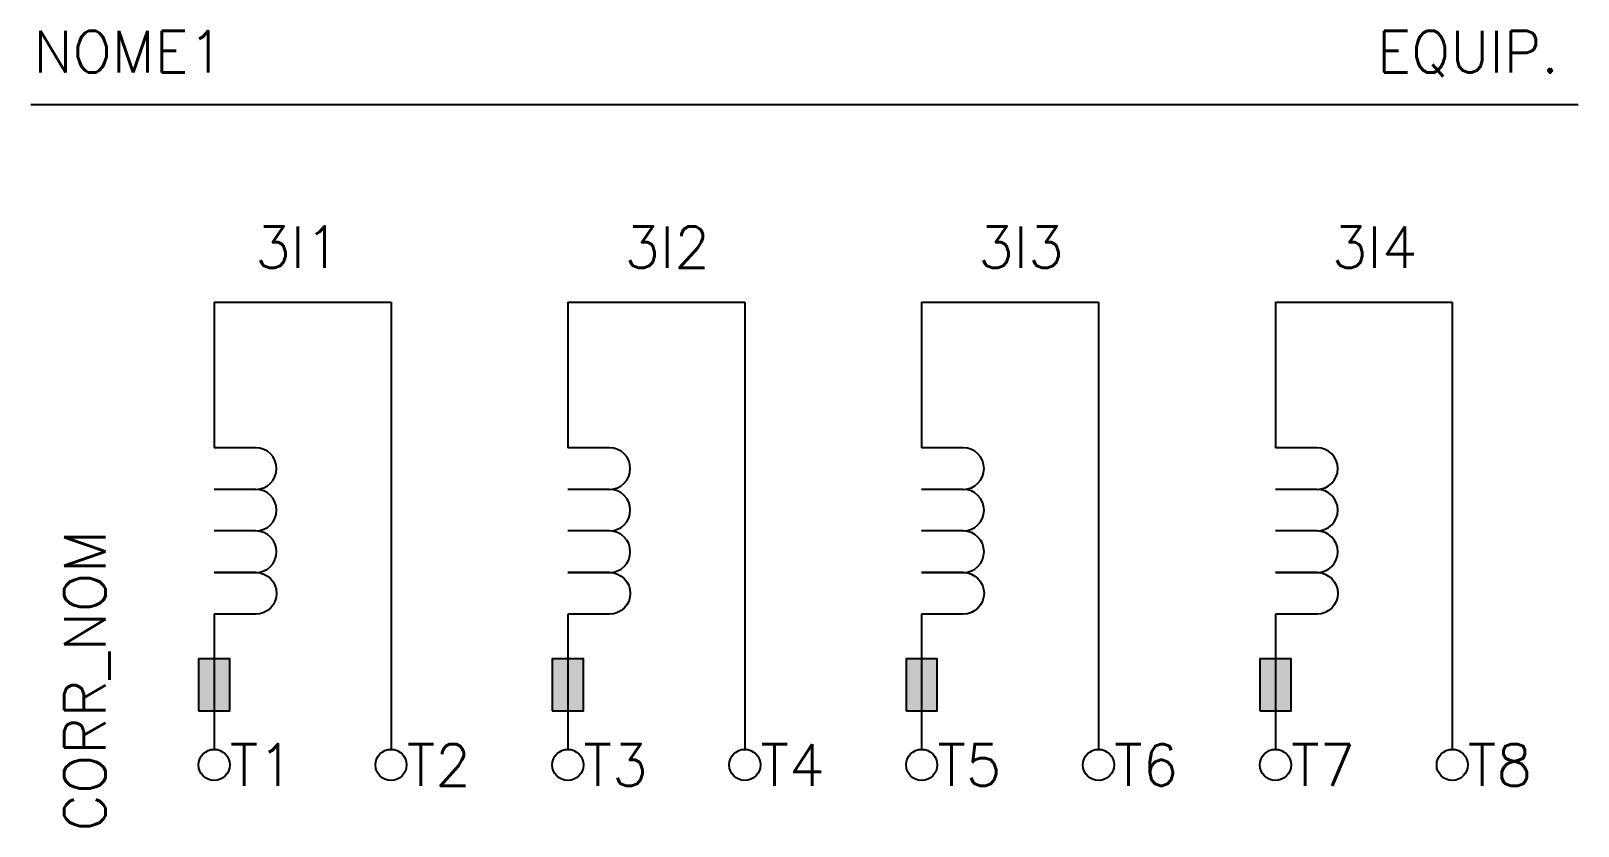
# Model space of a CAD drawing. Extents: x 390.1 to 464.5, y 195.4 to 233.7.
import ezdxf
from ezdxf.enums import TextEntityAlignment as Align

# ---------------------------------------------------------------- set-up
doc = ezdxf.new("R2010")
doc.units = 0
doc.header["$MEASUREMENT"] = 0
doc.layers.get('0').update_dxf_attribs({"linetype": 'CONTINUOUS'})
doc.styles.add('ROMANS', font='romans')

# ---------------------------------------------------------------- blocks, each defined once
blk = doc.blocks.new('RETANG')
at = {"color": 0}
blk.add_lwpolyline([(2.5, 0), (2.5, 1.5), (0, 1.5), (0, 0)], close=True, dxfattribs=at)
blk.add_solid([(0, 0), (0, 1.5), (2.5, 0), (2.5, 1.5)], dxfattribs=at)

msp = doc.modelspace()

# ---------------------------------------------------------------- linework, layer by layer
at = {"color": 0}
for p, q in [((390.145, 230.11), (464.494, 230.11)), ((398.949, 220.61), (407.449, 220.61)), ((398.949, 220.61), (398.949, 213.61)), ((407.449, 220.61), (407.449, 199.11)), ((415.949, 220.61), (424.449, 220.61)), ((415.949, 220.61), (415.949, 213.61)), ((424.449, 220.61), (424.449, 199.11)), ((432.949, 220.61), (441.449, 220.61)), ((432.949, 220.61), (432.949, 213.61)), ((441.449, 220.61), (441.449, 199.11)), ((449.949, 220.61), (458.449, 220.61)), ((449.949, 220.61), (449.949, 213.61)), ((458.449, 220.61), (458.449, 199.11)), ((398.949, 205.61), (398.949, 199.11)), ((415.949, 205.61), (415.949, 199.11)), ((432.949, 205.61), (432.949, 199.11)), ((449.949, 205.61), (449.949, 199.11))]:
    msp.add_line(p, q, dxfattribs=at)
for p, q in [((400.949, 213.61), (398.949, 213.61)), ((417.949, 213.61), (415.949, 213.61)), ((434.949, 213.61), (432.949, 213.61)), ((451.949, 213.61), (449.949, 213.61)), ((400.949, 211.61), (398.949, 211.61)), ((417.949, 211.61), (415.949, 211.61)), ((434.949, 211.61), (432.949, 211.61)), ((451.949, 211.61), (449.949, 211.61)), ((400.949, 209.61), (398.949, 209.61)), ((400.949, 209.61), (398.949, 209.61)), ((417.949, 209.61), (415.949, 209.61)), ((417.949, 209.61), (415.949, 209.61)), ((434.949, 209.61), (432.949, 209.61)), ((434.949, 209.61), (432.949, 209.61)), ((451.949, 209.61), (449.949, 209.61)), ((451.949, 209.61), (449.949, 209.61)), ((400.949, 207.61), (398.949, 207.61)), ((398.949, 207.61), (400.949, 207.61)), ((415.949, 207.61), (417.949, 207.61)), ((417.949, 207.61), (415.949, 207.61)), ((434.949, 207.61), (432.949, 207.61)), ((432.949, 207.61), (434.949, 207.61)), ((451.949, 207.61), (449.949, 207.61)), ((449.949, 207.61), (451.949, 207.61)), ((400.949, 205.61), (398.949, 205.61)), ((417.949, 205.61), (415.949, 205.61)), ((434.949, 205.61), (432.949, 205.61)), ((451.949, 205.61), (449.949, 205.61))]:
    msp.add_line(p, q)
for points in [[(400.949, 211.61, 1), (400.949, 213.61), (398.949, 213.61)], [(417.949, 211.61, 1), (417.949, 213.61), (415.949, 213.61)], [(434.949, 211.61, 1), (434.949, 213.61), (432.949, 213.61)], [(451.949, 211.61, 1), (451.949, 213.61), (449.949, 213.61)], [(400.949, 209.61, 1), (400.949, 211.61), (398.949, 211.61)], [(417.949, 209.61, 1), (417.949, 211.61), (415.949, 211.61)], [(434.949, 209.61, 1), (434.949, 211.61), (432.949, 211.61)], [(451.949, 209.61, 1), (451.949, 211.61), (449.949, 211.61)], [(400.949, 207.61, -1), (400.949, 205.61), (398.949, 205.61)], [(417.949, 207.61, -1), (417.949, 205.61), (415.949, 205.61)], [(434.949, 207.61, -1), (434.949, 205.61), (432.949, 205.61)], [(451.949, 207.61, -1), (451.949, 205.61), (449.949, 205.61)]]:
    msp.add_lwpolyline(points, format="xyb")
for centre in [(398.949, 198.36), (407.449, 198.36), (415.949, 198.36), (424.449, 198.36), (432.949, 198.36), (441.449, 198.36), (449.949, 198.36), (458.449, 198.36)]:
    msp.add_circle(centre, 0.75, dxfattribs=at)
for centre in [(400.949, 208.61), (417.949, 208.61), (434.949, 208.61), (451.949, 208.61)]:
    msp.add_arc(centre, 1, 270, 90)

# ---------------------------------------------------------------- block references
at = {"rotation": 270}
for p in [(398.199, 203.455), (415.199, 203.455), (432.199, 203.455), (449.199, 203.455)]:
    msp.add_blockref('RETANG', p, dxfattribs=at)

# ---------------------------------------------------------------- texts
at = {"style": 'ROMANS'}
for s, p in [('3I1', (402.973, 223.256)), ('3I2', (420.718, 223.256)), ('3I3', (437.718, 223.256)), ('3I4', (454.718, 223.256))]:
    msp.add_text(s, height=2, dxfattribs=at).set_placement(p, align=Align.MIDDLE_CENTER)
at = {"lineweight": -3, "style": 'ROMANS'}
msp.add_attdef('NOME1', text='', height=2, dxfattribs=at).set_placement((394.845, 232.653), align=Align.MIDDLE_CENTER)
msp.add_attdef('EQUIP.', text='', height=2, dxfattribs=at).set_placement((463.579, 232.653), align=Align.MIDDLE_RIGHT)
msp.add_attdef('CORR_NOM', text='', height=2, rotation=90, dxfattribs=at).set_placement((392.735, 195.163), align=Align.MIDDLE_LEFT)
for tag, text, p in [('T1', '1', (399.699, 198.36)), ('T2', '2', (408.199, 198.36)), ('T3', '3', (416.699, 198.36)), ('T4', '4', (425.199, 198.36)), ('T5', '5', (433.699, 198.36)), ('T6', '6', (442.199, 198.36)), ('T7', '7', (450.699, 198.36)), ('T8', '8', (459.199, 198.36))]:
    msp.add_attdef(tag, text=text, height=2, dxfattribs=at).set_placement(p, align=Align.MIDDLE_LEFT)

doc.saveas('drawing.dxf')
